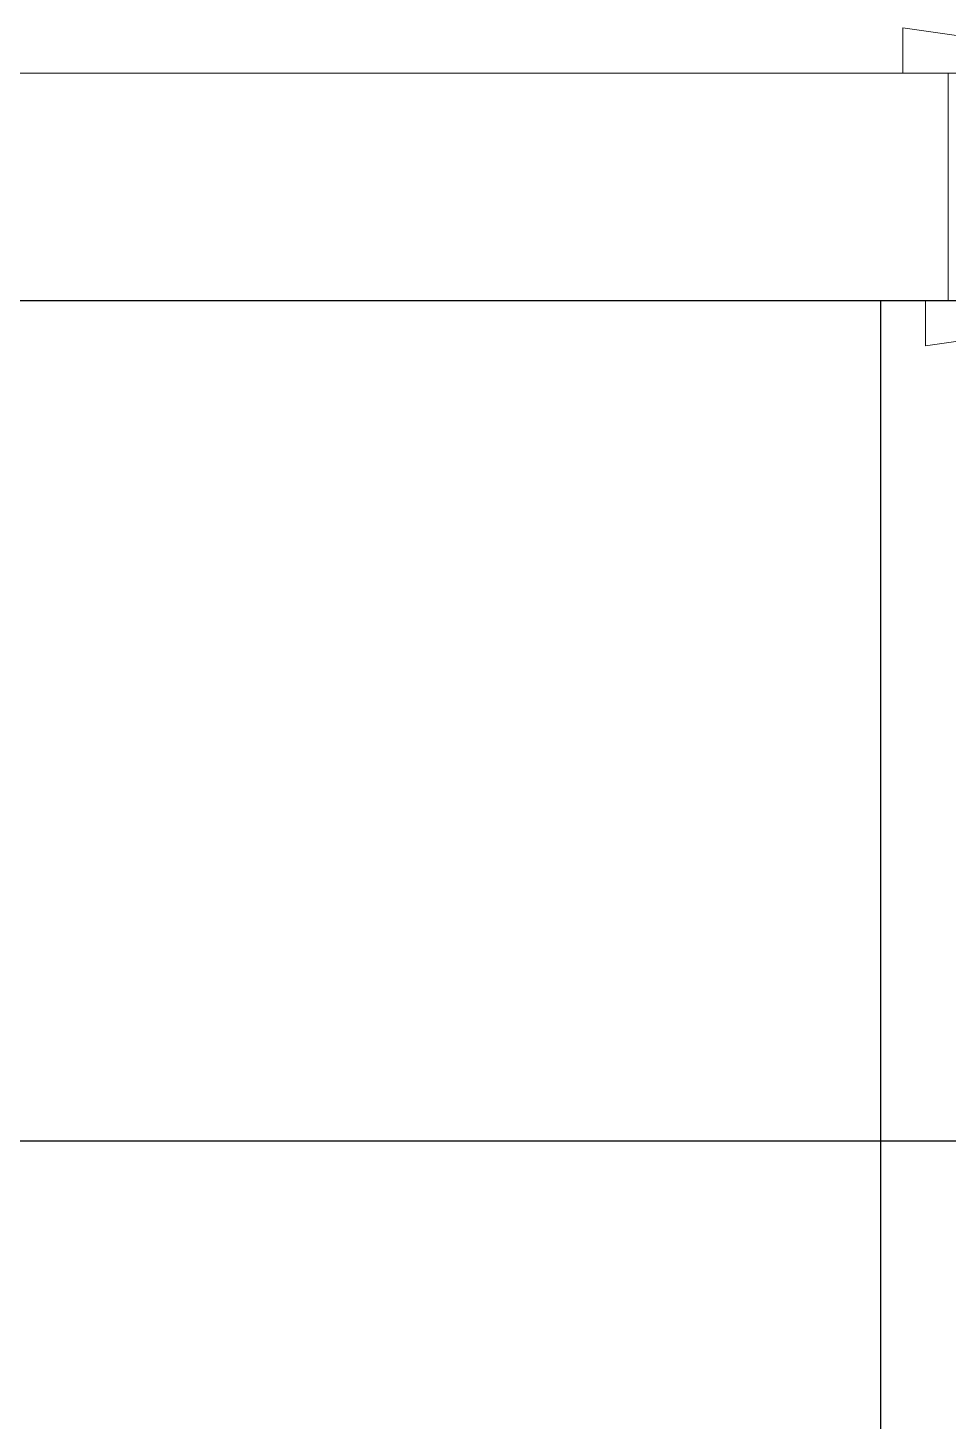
# Model space of a CAD drawing. Extents: x -12260 to 304645, y -29287 to 19916.
# Drawn here: x 11621 to 12026, y 3267 to 3880 of the extents above; entities that cross this region are included whole.
import ezdxf

# ---------------------------------------------------------------- set-up
doc = ezdxf.new("R2010")
doc.units = 0
doc.header["$LTSCALE"] = 0.25
doc.linetypes.add('DASHDOT', pattern=[25.4, 12.7, -6.35, 0, -6.35])
doc.layers.add('01-First Floor$0$FALSE CEILING', color=251, linetype='Continuous')
for name, color, linetype, lineweight in [('01-First Floor$0$Walls', 251, 'Continuous', 5), ('01-First Floor$0$Wooden Joinery', 251, 'Continuous', 5), ('E-LITE-CLNG-CNDT', 6, 'DASHDOT', 35)]:
    doc.layers.add(name, color=color, linetype=linetype, lineweight=lineweight)

# ---------------------------------------------------------------- blocks, each defined once
blk = doc.blocks.new('01-First Floor$0$A$C5DAD61B4')
at = {"layer": '01-First Floor$0$Wooden Joinery'}
for points in [[(940, 959.06), (940, 969.06), (1010, 979.06), (1010, 959.06)], [(950, 859.06), (950, 849.06), (1020, 839.06), (1020, 859.06)]]:
    blk.add_lwpolyline(points, close=True, dxfattribs=at)
blk.add_lwpolyline([(975, 859.06), (975, 959.06), (1000, 959.06), (1000, 859.06), (975, 859.06)], dxfattribs=at)
blk = doc.blocks.new('01-First Floor')
at = {"layer": '01-First Floor$0$FALSE CEILING', "linetype": 'Continuous'}
for p, q in [((11996.44, -810), (11996.44, 3760)), ((8396.44, 3390), (13106, 3390))]:
    blk.add_line(p, q, dxfattribs=at)
at = {"layer": '01-First Floor$0$FALSE CEILING'}
blk.add_lwpolyline([(9507.86, -810), (8396.44, 301.42), (8396.44, 3760), (13106, 3760), (13106, -810), (9507.86, -810)], dxfattribs=at)
at = {"layer": '01-First Floor$0$Walls'}
for p, q in [((10801.22, 3860), (12026, 3860)), ((12026, 3760), (12026, 3860)), ((8396.44, 3760), (12026, 3760))]:
    blk.add_line(p, q, dxfattribs=at)
at = {"layer": '01-First Floor$0$Wooden Joinery', "rotation": 180}
blk.add_blockref('01-First Floor$0$A$C5DAD61B4', (13026, 4719.06), dxfattribs=at)

msp = doc.modelspace()

# ---------------------------------------------------------------- block references
at = {"layer": 'E-LITE-CLNG-CNDT'}
msp.add_blockref('01-First Floor', (0, 0), dxfattribs=at)

doc.saveas('drawing.dxf')
